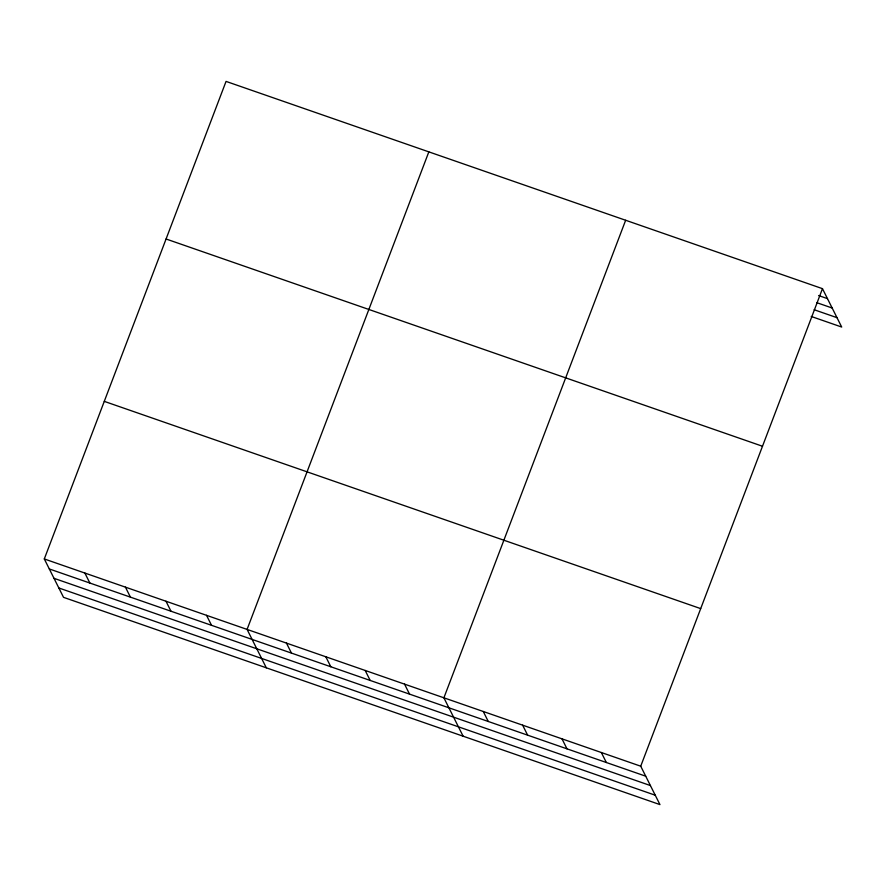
<?xml version="1.0" encoding="UTF-8"?>
<svg xmlns="http://www.w3.org/2000/svg" width="886" height="886" viewBox="0 0 886 886"><rect width="100%" height="100%" fill="white"/><g stroke="black" fill="none" stroke-linecap="round" stroke-linejoin="round"><path stroke-width="1.33" d="M44.3 558.955L640.722 766.202L659.948 804.599L63.526 597.341L44.3 558.955L226.052 81.401L822.474 288.659L841.7 327.045L811.222 316.457M428.835 151.871L247.083 629.414L266.309 667.811M625.66 220.26L443.897 697.814L463.123 736.2M640.722 766.202L822.474 288.659M818.586 295.559L827.48 298.637M816.936 302.724L832.175 308.018M814.145 309.735L837.004 317.675M166.081 238.999L762.492 446.245M104.282 401.369L700.693 608.616M49.306 568.945L645.717 776.191M53.991 578.314L650.413 785.561M58.83 587.972L655.252 795.218M601.35 752.524L606.356 762.514M561.99 738.846L566.996 748.836M522.629 725.169L527.635 735.158M483.269 711.491L488.264 721.481M404.537 684.136L409.542 694.126M365.176 670.458L370.171 680.437M325.804 656.77L330.81 666.759M286.444 643.092L291.45 653.082M206.527 615.327L211.532 625.317M165.97 601.229L170.976 611.218M125.413 587.141L130.419 597.131M84.857 573.043L89.863 583.032"/></g></svg>
